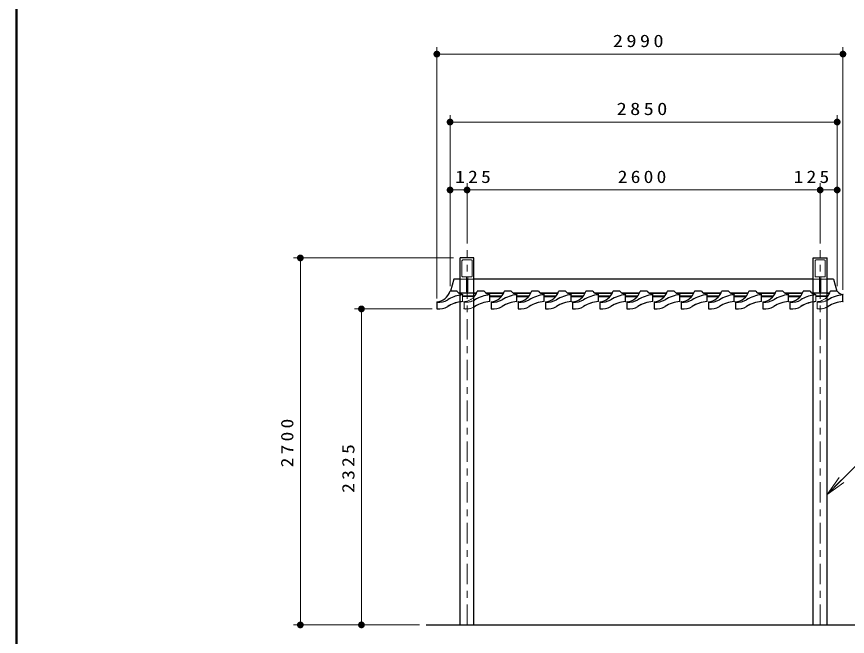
# Model space of a CAD drawing. Units: millimetres on the paper, with parts at other scales. Extents: x -385 to 0, y 0 to 267.
# Drawn here: x -385 to -262.7, y 58.8 to 150 of the extents above; entities that cross this region are included whole.
import ezdxf

# ---------------------------------------------------------------- set-up
doc = ezdxf.new("R2010")
doc.units = ezdxf.units.MM
doc.linetypes.add('USER1', pattern=[4.5, 2.5, -2])
doc.linetypes.add('USER2', pattern=[6, 3, -1, 1, -1])
doc.layers.add('LY_1', color=4, linetype='Continuous', lineweight=25)
doc.layers.add('LY_2', color=7, linetype='Continuous', lineweight=13)
doc.styles.add('ＭＳ ゴシック', font='')
doc.styles.get('ＭＳ ゴシック').set_extended_font_data('MS Gothic')

# ---------------------------------------------------------------- blocks, each defined once
blk = doc.blocks.new('filled_dot')
at = {"color": 0, "linetype": 'Continuous', "lineweight": -2, "const_width": 1.25}
blk.add_lwpolyline([(-0.625, 0, 1), (0.625, 0, 1)], format="xyb", close=True, dxfattribs=at)

msp = doc.modelspace()

# ---------------------------------------------------------------- linework, layer by layer
at = {"layer": 'LY_1', "color": 7, "lineweight": 13}
for p, q in [((-323.122, 108.54), (-323.122, 145.504)), ((-323.122, 144.504), (-263.322, 144.504)), ((-263.322, 109.814), (-263.322, 145.504)), ((-321.172, 125.504), (-321.172, 135.504)), ((-264.172, 125.504), (-264.172, 135.504)), ((-321.172, 134.504), (-264.172, 134.504)), ((-321.172, 110.364), (-321.172, 125.504)), ((-318.672, 116.645), (-318.672, 125.504)), ((-266.672, 116.645), (-266.672, 125.504)), ((-264.172, 110.364), (-264.172, 125.504)), ((-321.172, 124.504), (-314.565, 124.504)), ((-318.672, 124.504), (-266.672, 124.504)), ((-270.73, 124.504), (-264.172, 124.504)), ((-320.688, 114.504), (-344.222, 114.504)), ((-343.222, 60.504), (-343.222, 114.504)), ((-323.788, 107.005), (-335.222, 107.005)), ((-334.222, 60.504), (-334.222, 107.005)), ((-265.656, 79.714), (-263.888, 82.189)), ((-265.656, 79.714), (-263.535, 81.836)), ((-263.181, 81.482), (-265.656, 79.714)), ((-325.672, 60.504), (-344.222, 60.504)), ((-325.672, 60.504), (-335.222, 60.504))]:
    msp.add_line(p, q, dxfattribs=at)
at = {"layer": 'LY_1', "color": 2, "linetype": 'USER2', "lineweight": 13}
for p, q in [((-318.672, 60.504), (-318.672, 115.645)), ((-266.672, 60.504), (-266.672, 115.645))]:
    msp.add_line(p, q, dxfattribs=at)
at = {"layer": 'LY_1'}
for p, q in [((-317.656, 114.504), (-319.688, 114.504)), ((-319.688, 60.504), (-319.688, 114.504)), ((-317.656, 60.504), (-317.656, 114.504)), ((-267.688, 60.504), (-267.688, 114.504)), ((-267.688, 114.504), (-265.656, 114.504)), ((-265.656, 60.504), (-265.656, 114.504)), ((-320.19, 109.611), (-321.143, 109.611)), ((-316.19, 109.611), (-317.143, 109.611)), ((-315.322, 108.111), (-315.322, 109.091)), ((-312.19, 109.615), (-313.143, 109.615)), ((-311.322, 108.111), (-311.322, 109.095)), ((-308.19, 109.615), (-309.143, 109.615)), ((-307.322, 108.111), (-307.322, 109.095)), ((-304.19, 109.615), (-305.143, 109.615)), ((-303.322, 108.111), (-303.322, 109.095)), ((-300.19, 109.615), (-301.143, 109.615)), ((-299.322, 108.111), (-299.322, 109.095)), ((-296.19, 109.615), (-297.143, 109.615)), ((-295.322, 108.111), (-295.322, 109.095)), ((-292.19, 109.615), (-293.143, 109.615)), ((-291.322, 108.111), (-291.322, 109.095)), ((-291.322, 108.111), (-291.322, 109.095)), ((-288.19, 109.615), (-289.143, 109.615)), ((-287.322, 108.111), (-287.322, 109.095)), ((-284.19, 109.615), (-285.143, 109.615)), ((-283.322, 108.111), (-283.322, 109.095)), ((-280.19, 109.615), (-281.143, 109.615)), ((-279.322, 108.111), (-279.322, 109.095)), ((-276.19, 109.615), (-277.143, 109.615)), ((-275.322, 108.111), (-275.322, 109.095)), ((-272.19, 109.615), (-273.143, 109.615)), ((-271.322, 108.111), (-271.322, 109.095)), ((-268.19, 109.611), (-269.143, 109.611)), ((-264.19, 109.611), (-265.143, 109.611)), ((-263.322, 108.111), (-263.322, 109.091)), ((-323.122, 108.017), (-323.122, 107.037)), ((-315.122, 108.017), (-315.122, 107.037)), ((-311.122, 108.017), (-311.122, 107.037)), ((-307.122, 108.017), (-307.122, 107.037)), ((-303.122, 108.017), (-303.122, 107.037)), ((-299.122, 108.017), (-299.122, 107.037)), ((-295.122, 108.017), (-295.122, 107.037)), ((-291.122, 108.017), (-291.122, 107.037)), ((-287.122, 108.017), (-287.122, 107.037)), ((-283.122, 108.017), (-283.122, 107.037)), ((-279.122, 108.017), (-279.122, 107.037)), ((-275.122, 108.017), (-275.122, 107.037)), ((-271.122, 108.017), (-271.122, 107.037))]:
    msp.add_line(p, q, dxfattribs=at)
at = {"layer": 'LY_1', "color": 131, "linetype": 'USER1', "lineweight": 13}
for p, q in [((-319.422, 111.832), (-319.422, 114.076)), ((-319.294, 114.204), (-318.05, 114.204)), ((-317.922, 114.076), (-317.922, 111.832)), ((-267.422, 114.076), (-267.422, 111.832)), ((-266.05, 114.204), (-267.294, 114.204)), ((-265.922, 111.832), (-265.922, 114.076)), ((-317.656, 111.363), (-319.688, 111.363)), ((-319.294, 111.704), (-318.05, 111.704)), ((-267.688, 111.363), (-265.656, 111.363)), ((-266.05, 111.704), (-267.294, 111.704)), ((-317.656, 109.364), (-319.688, 109.364)), ((-317.656, 109.344), (-319.688, 109.344)), ((-317.656, 108.928), (-319.322, 108.928)), ((-267.688, 109.364), (-265.656, 109.364)), ((-267.688, 109.344), (-265.656, 109.344)), ((-267.322, 108.928), (-265.656, 108.928)), ((-317.656, 108.864), (-319.322, 108.864)), ((-317.656, 108.844), (-319.322, 108.844)), ((-267.322, 108.864), (-265.656, 108.864)), ((-267.322, 108.844), (-265.656, 108.844))]:
    msp.add_line(p, q, dxfattribs=at)
at = {"layer": 'LY_1', "color": 190}
for p, q in [((-320.636, 111.363), (-321.105, 109.615)), ((-319.688, 111.363), (-320.636, 111.363)), ((-267.688, 111.363), (-317.656, 111.363)), ((-264.708, 111.363), (-265.656, 111.363)), ((-264.708, 111.363), (-264.239, 109.615)), ((-319.896, 109.364), (-319.688, 109.364)), ((-319.866, 109.344), (-319.688, 109.344)), ((-317.656, 109.364), (-317.271, 109.364)), ((-317.656, 109.344), (-317.28, 109.344)), ((-317.656, 108.928), (-317.526, 108.928)), ((-315.896, 109.364), (-313.262, 109.364)), ((-315.866, 109.344), (-313.271, 109.344)), ((-315.322, 108.928), (-313.529, 108.928)), ((-311.89, 109.364), (-309.273, 109.364)), ((-311.86, 109.344), (-309.282, 109.344)), ((-311.322, 108.928), (-309.529, 108.928)), ((-307.89, 109.364), (-305.273, 109.364)), ((-307.86, 109.344), (-305.282, 109.344)), ((-307.322, 108.928), (-305.529, 108.928)), ((-303.89, 109.364), (-301.273, 109.364)), ((-303.86, 109.344), (-301.282, 109.344)), ((-303.322, 108.928), (-301.529, 108.928)), ((-299.89, 109.364), (-297.273, 109.364)), ((-299.86, 109.344), (-297.282, 109.344)), ((-299.322, 108.928), (-297.529, 108.928)), ((-295.89, 109.364), (-293.273, 109.364)), ((-295.86, 109.344), (-293.282, 109.344)), ((-295.322, 108.928), (-293.529, 108.928)), ((-291.89, 109.364), (-289.273, 109.364)), ((-291.86, 109.344), (-289.282, 109.344)), ((-291.322, 108.928), (-289.529, 108.928)), ((-287.89, 109.364), (-285.273, 109.364)), ((-287.86, 109.344), (-285.282, 109.344)), ((-287.322, 108.928), (-285.529, 108.928)), ((-283.89, 109.364), (-281.273, 109.364)), ((-283.86, 109.344), (-281.282, 109.344)), ((-283.322, 108.928), (-281.529, 108.928)), ((-279.89, 109.364), (-277.273, 109.364)), ((-279.86, 109.344), (-277.282, 109.344)), ((-279.322, 108.928), (-277.529, 108.928)), ((-275.89, 109.364), (-273.273, 109.364)), ((-275.86, 109.344), (-273.282, 109.344)), ((-275.322, 108.928), (-273.529, 108.928)), ((-271.89, 109.364), (-269.271, 109.364)), ((-271.86, 109.344), (-269.28, 109.344)), ((-271.322, 108.928), (-269.526, 108.928)), ((-267.896, 109.364), (-267.688, 109.364)), ((-267.866, 109.344), (-267.688, 109.344)), ((-265.656, 109.364), (-265.271, 109.364)), ((-265.656, 109.344), (-265.28, 109.344)), ((-265.656, 108.928), (-265.526, 108.928)), ((-317.656, 108.864), (-317.576, 108.864)), ((-317.656, 108.844), (-317.593, 108.844)), ((-315.322, 108.864), (-313.58, 108.864)), ((-315.322, 108.844), (-313.596, 108.844)), ((-311.322, 108.864), (-309.58, 108.864)), ((-311.322, 108.844), (-309.596, 108.844)), ((-307.322, 108.864), (-305.58, 108.864)), ((-307.322, 108.844), (-305.596, 108.844)), ((-303.322, 108.864), (-301.58, 108.864)), ((-303.322, 108.844), (-301.596, 108.844)), ((-299.322, 108.864), (-297.58, 108.864)), ((-299.322, 108.844), (-297.596, 108.844)), ((-295.322, 108.864), (-293.58, 108.864)), ((-295.322, 108.844), (-293.596, 108.844)), ((-291.322, 108.864), (-289.58, 108.864)), ((-291.322, 108.844), (-289.596, 108.844)), ((-287.322, 108.864), (-285.58, 108.864)), ((-287.322, 108.844), (-285.596, 108.844)), ((-283.322, 108.864), (-281.58, 108.864)), ((-283.322, 108.844), (-281.596, 108.844)), ((-279.322, 108.864), (-277.58, 108.864)), ((-279.322, 108.844), (-277.596, 108.844)), ((-275.322, 108.864), (-273.58, 108.864)), ((-275.322, 108.844), (-273.596, 108.844)), ((-271.322, 108.864), (-269.576, 108.864)), ((-271.322, 108.844), (-269.593, 108.844)), ((-265.656, 108.864), (-265.576, 108.864)), ((-265.656, 108.844), (-265.593, 108.844))]:
    msp.add_line(p, q, dxfattribs=at)
at = {"layer": 'LY_1', "color": 70, "linetype": 'USER1', "lineweight": 13}
for p, q in [((-318.762, 111.704), (-318.762, 109.502)), ((-318.582, 111.704), (-318.582, 109.502)), ((-266.762, 111.704), (-266.762, 109.502)), ((-266.582, 111.704), (-266.582, 109.502)), ((-318.762, 109.502), (-318.582, 109.502)), ((-266.582, 109.502), (-266.762, 109.502))]:
    msp.add_line(p, q, dxfattribs=at)
at = {"layer": 'LY_1', "linetype": 'USER1', "lineweight": 13}
for p, q in [((-319.322, 109.091), (-319.322, 108.111)), ((-267.322, 109.091), (-267.322, 108.111)), ((-319.122, 108.017), (-319.122, 107.037)), ((-267.122, 108.017), (-267.122, 107.037))]:
    msp.add_line(p, q, dxfattribs=at)
at = {"layer": 'LY_1', "color": 7}
msp.add_line((-324.672, 60.504), (-252.672, 60.504), dxfattribs=at)
at = {"layer": 'LY_1', "color": 7, "lineweight": 13}
msp.add_lwpolyline([(-265.656, 79.714), (-257.422, 87.948), (-226.625, 87.948)], dxfattribs=at)
at = {"layer": 'LY_1', "color": 131, "linetype": 'USER1', "lineweight": 13}
for centre, start, end in [((-319.294, 114.076), 90, 180), ((-318.05, 114.076), 0, 90), ((-267.294, 114.076), 90, 180), ((-266.05, 114.076), 0, 90), ((-319.294, 111.832), 180, 270), ((-318.05, 111.832), 270, 0), ((-267.294, 111.832), 180, 270), ((-266.05, 111.832), 270, 0)]:
    msp.add_arc(centre, 0.128, start, end, dxfattribs=at)
at = {"layer": 'LY_1'}
for centre, radius, start, end in [((-323.275, 110.246), 2.19, 274.35776, 342.19171), ((-318.88, 104.117), 4.99, 99.32546, 121.88041), ((-321.143, 109.561), 0.05, 90, 162.19171), ((-320.19, 109.561), 0.05, 41.07659, 90), ((-319.105, 110.507), 1.39, 221.07659, 245.1942), ((-319.275, 110.246), 2.19, 317.68105, 342.19171), ((-314.88, 104.117), 4.99, 95.2352, 121.88041), ((-317.143, 109.561), 0.05, 90, 162.19171), ((-316.19, 109.561), 0.05, 41.07659, 90), ((-315.105, 110.507), 1.39, 221.07659, 260.5565), ((-315.337, 109.111), 0.025, 275.2352, 80.5565), ((-315.275, 110.25), 2.19, 274.35776, 342.19171), ((-310.88, 104.121), 4.99, 95.2352, 121.88041), ((-313.143, 109.565), 0.05, 90, 162.19171), ((-312.19, 109.565), 0.05, 41.07659, 90), ((-311.105, 110.511), 1.39, 221.07659, 260.5565), ((-311.337, 109.115), 0.025, 275.2352, 80.5565), ((-311.275, 110.25), 2.19, 274.35776, 342.19171), ((-306.88, 104.121), 4.99, 95.2352, 121.88041), ((-309.143, 109.565), 0.05, 90, 162.19171), ((-308.19, 109.565), 0.05, 41.07659, 90), ((-307.105, 110.511), 1.39, 221.07659, 260.5565), ((-307.337, 109.115), 0.025, 275.2352, 80.5565), ((-307.275, 110.25), 2.19, 274.35776, 342.19171), ((-302.88, 104.121), 4.99, 95.2352, 121.88041), ((-305.143, 109.565), 0.05, 90, 162.19171), ((-304.19, 109.565), 0.05, 41.07659, 90), ((-303.105, 110.511), 1.39, 221.07659, 260.5565), ((-303.337, 109.115), 0.025, 275.2352, 80.5565), ((-303.275, 110.25), 2.19, 274.35776, 342.19171), ((-298.88, 104.121), 4.99, 95.2352, 121.88041), ((-301.143, 109.565), 0.05, 90, 162.19171), ((-300.19, 109.565), 0.05, 41.07659, 90), ((-299.105, 110.511), 1.39, 221.07659, 260.5565), ((-299.337, 109.115), 0.025, 275.2352, 80.5565), ((-299.275, 110.25), 2.19, 274.35776, 342.19171), ((-294.88, 104.121), 4.99, 95.2352, 121.88041), ((-297.143, 109.565), 0.05, 90, 162.19171), ((-296.19, 109.565), 0.05, 41.07659, 90), ((-295.105, 110.511), 1.39, 221.07659, 260.5565), ((-295.337, 109.115), 0.025, 275.2352, 80.5565), ((-295.275, 110.25), 2.19, 274.35776, 342.19171), ((-290.88, 104.121), 4.99, 95.2352, 121.88041), ((-293.143, 109.565), 0.05, 90, 162.19171), ((-292.19, 109.565), 0.05, 41.07659, 90), ((-291.105, 110.511), 1.39, 221.07659, 260.5565), ((-291.337, 109.115), 0.025, 275.2352, 80.5565), ((-291.275, 110.25), 2.19, 274.35776, 342.19171), ((-286.88, 104.121), 4.99, 95.2352, 121.88041), ((-289.143, 109.565), 0.05, 90, 162.19171), ((-288.19, 109.565), 0.05, 41.07659, 90), ((-287.105, 110.511), 1.39, 221.07659, 260.5565), ((-287.337, 109.115), 0.025, 275.2352, 80.5565), ((-287.275, 110.25), 2.19, 274.35776, 342.19171), ((-282.88, 104.121), 4.99, 95.2352, 121.88041), ((-285.143, 109.565), 0.05, 90, 162.19171), ((-284.19, 109.565), 0.05, 41.07659, 90), ((-283.105, 110.511), 1.39, 221.07659, 260.5565), ((-283.337, 109.115), 0.025, 275.2352, 80.5565), ((-283.275, 110.25), 2.19, 274.35776, 342.19171), ((-278.88, 104.121), 4.99, 95.2352, 121.88041), ((-281.143, 109.565), 0.05, 90, 162.19171), ((-280.19, 109.565), 0.05, 41.07659, 90), ((-279.105, 110.511), 1.39, 221.07659, 260.5565), ((-279.337, 109.115), 0.025, 275.2352, 80.5565), ((-279.275, 110.25), 2.19, 274.35776, 342.19171), ((-274.88, 104.121), 4.99, 95.2352, 121.88041), ((-277.143, 109.565), 0.05, 90, 162.19171), ((-276.19, 109.565), 0.05, 41.07659, 90), ((-275.105, 110.511), 1.39, 221.07659, 260.5565), ((-275.337, 109.115), 0.025, 275.2352, 80.5565), ((-275.275, 110.25), 2.19, 274.35776, 342.19171), ((-270.88, 104.121), 4.99, 95.2352, 121.88041), ((-273.143, 109.565), 0.05, 90, 162.19171), ((-272.19, 109.565), 0.05, 41.07659, 90), ((-271.105, 110.511), 1.39, 221.07659, 260.5565), ((-271.337, 109.115), 0.025, 275.2352, 80.5565), ((-271.275, 110.246), 2.19, 274.35776, 342.19171), ((-266.88, 104.117), 4.99, 99.32546, 121.88041), ((-269.143, 109.561), 0.05, 90, 162.19171), ((-268.19, 109.561), 0.05, 41.07659, 90), ((-267.105, 110.507), 1.39, 221.07659, 245.1942), ((-267.275, 110.246), 2.19, 317.68105, 342.19171), ((-262.88, 104.117), 4.99, 95.2352, 121.88041), ((-265.143, 109.561), 0.05, 90, 162.19171), ((-264.19, 109.561), 0.05, 41.07659, 90), ((-263.105, 110.507), 1.39, 221.07659, 260.5565), ((-263.337, 109.111), 0.025, 275.2352, 80.5565), ((-323.107, 108.037), 0.025, 94.35776, 262.30635), ((-322.788, 110.401), 2.41, 262.30635, 301.88041), ((-318.88, 103.117), 5, 99.30664, 121.88041), ((-318.88, 103.117), 4.99, 99.32546, 121.88041), ((-318.788, 110.401), 2.41, 298.0075, 301.88041), ((-314.88, 103.117), 5, 95.2352, 121.88041), ((-314.88, 103.117), 4.99, 95.2352, 121.88041), ((-315.337, 108.111), 0.015, 275.2352, 0), ((-315.337, 108.111), 0.025, 275.2352, 53.1301), ((-315.107, 108.041), 0.025, 94.35776, 262.30635), ((-314.788, 110.405), 2.41, 262.30635, 301.88041), ((-310.88, 103.121), 5, 95.2352, 121.88041), ((-310.88, 103.121), 4.99, 95.2352, 121.88041), ((-311.337, 108.115), 0.015, 275.2352, 0), ((-311.337, 108.115), 0.025, 275.2352, 53.1301), ((-311.107, 108.041), 0.025, 94.35776, 262.30635), ((-310.788, 110.405), 2.41, 262.30635, 301.88041), ((-306.88, 103.121), 5, 95.2352, 121.88041), ((-306.88, 103.121), 4.99, 95.2352, 121.88041), ((-307.337, 108.115), 0.015, 275.2352, 0), ((-307.337, 108.115), 0.025, 275.2352, 53.1301), ((-307.107, 108.041), 0.025, 94.35776, 262.30635), ((-306.788, 110.405), 2.41, 262.30635, 301.88041), ((-302.88, 103.121), 5, 95.2352, 121.88041), ((-302.88, 103.121), 4.99, 95.2352, 121.88041), ((-303.337, 108.115), 0.015, 275.2352, 0), ((-303.337, 108.115), 0.025, 275.2352, 53.1301), ((-303.107, 108.041), 0.025, 94.35776, 262.30635), ((-302.788, 110.405), 2.41, 262.30635, 301.88041), ((-298.88, 103.121), 5, 95.2352, 121.88041), ((-298.88, 103.121), 4.99, 95.2352, 121.88041), ((-299.337, 108.115), 0.015, 275.2352, 0), ((-299.337, 108.115), 0.025, 275.2352, 53.1301), ((-299.107, 108.041), 0.025, 94.35776, 262.30635), ((-298.788, 110.405), 2.41, 262.30635, 301.88041), ((-294.88, 103.121), 5, 95.2352, 121.88041), ((-294.88, 103.121), 4.99, 95.2352, 121.88041), ((-295.337, 108.115), 0.015, 275.2352, 0), ((-295.337, 108.115), 0.025, 275.2352, 53.1301), ((-295.107, 108.041), 0.025, 94.35776, 262.30635), ((-294.788, 110.405), 2.41, 262.30635, 301.88041), ((-290.88, 103.121), 5, 95.2352, 121.88041), ((-290.88, 103.121), 4.99, 95.2352, 121.88041), ((-291.337, 108.115), 0.015, 275.2352, 0), ((-291.337, 108.115), 0.015, 275.2352, 0), ((-291.337, 108.115), 0.025, 275.2352, 53.1301), ((-291.337, 108.115), 0.025, 275.2352, 53.1301), ((-291.107, 108.041), 0.025, 94.35776, 262.30635), ((-290.788, 110.405), 2.41, 262.30635, 301.88041), ((-286.88, 103.121), 5, 95.2352, 121.88041), ((-286.88, 103.121), 4.99, 95.2352, 121.88041), ((-287.337, 108.115), 0.015, 275.2352, 0), ((-287.337, 108.115), 0.025, 275.2352, 53.1301), ((-287.107, 108.041), 0.025, 94.35776, 262.30635), ((-286.788, 110.405), 2.41, 262.30635, 301.88041), ((-282.88, 103.121), 5, 95.2352, 121.88041), ((-282.88, 103.121), 4.99, 95.2352, 121.88041), ((-283.337, 108.115), 0.015, 275.2352, 0), ((-283.337, 108.115), 0.025, 275.2352, 53.1301), ((-283.107, 108.041), 0.025, 94.35776, 262.30635), ((-282.788, 110.405), 2.41, 262.30635, 301.88041), ((-278.88, 103.121), 5, 95.2352, 121.88041), ((-278.88, 103.121), 4.99, 95.2352, 121.88041), ((-279.337, 108.115), 0.015, 275.2352, 0), ((-279.337, 108.115), 0.025, 275.2352, 53.1301), ((-279.107, 108.041), 0.025, 94.35776, 262.30635), ((-278.788, 110.405), 2.41, 262.30635, 301.88041), ((-274.88, 103.121), 5, 95.2352, 121.88041), ((-274.88, 103.121), 4.99, 95.2352, 121.88041), ((-275.337, 108.115), 0.015, 275.2352, 0), ((-275.337, 108.115), 0.025, 275.2352, 53.1301), ((-275.107, 108.041), 0.025, 94.35776, 262.30635), ((-274.788, 110.405), 2.41, 262.30635, 301.88041), ((-270.88, 103.121), 5, 95.2352, 121.88041), ((-270.88, 103.121), 4.99, 95.2352, 121.88041), ((-271.337, 108.115), 0.015, 275.2352, 0), ((-271.337, 108.115), 0.025, 275.2352, 53.1301), ((-271.107, 108.037), 0.025, 94.35776, 262.30635), ((-270.788, 110.401), 2.41, 262.30635, 301.88041), ((-266.88, 103.117), 5, 99.30664, 121.88041), ((-266.88, 103.117), 4.99, 99.32546, 121.88041), ((-266.788, 110.401), 2.41, 298.0075, 301.88041), ((-262.88, 103.117), 5, 95.2352, 121.88041), ((-262.88, 103.117), 4.99, 95.2352, 121.88041), ((-263.337, 108.111), 0.015, 275.2352, 0), ((-263.337, 108.111), 0.025, 275.2352, 53.1301), ((-323.107, 107.037), 0.025, 126.8699, 262.30635), ((-323.107, 107.037), 0.015, 180, 262.30635), ((-322.788, 109.401), 2.41, 262.30635, 301.88041), ((-322.788, 109.401), 2.4, 262.30635, 301.88041), ((-318.788, 109.401), 2.4, 298.13455, 301.88041), ((-318.788, 109.401), 2.41, 298.0075, 301.88041), ((-315.107, 107.041), 0.025, 126.8699, 262.30635), ((-315.107, 107.041), 0.015, 180, 262.30635), ((-314.788, 109.405), 2.41, 262.30635, 301.88041), ((-314.788, 109.405), 2.4, 262.30635, 301.88041), ((-311.107, 107.041), 0.025, 126.8699, 262.30635), ((-311.107, 107.041), 0.015, 180, 262.30635), ((-310.788, 109.405), 2.41, 262.30635, 301.88041), ((-310.788, 109.405), 2.4, 262.30635, 301.88041), ((-307.107, 107.041), 0.025, 126.8699, 262.30635), ((-307.107, 107.041), 0.015, 180, 262.30635), ((-306.788, 109.405), 2.41, 262.30635, 301.88041), ((-306.788, 109.405), 2.4, 262.30635, 301.88041), ((-303.107, 107.041), 0.025, 126.8699, 262.30635), ((-303.107, 107.041), 0.015, 180, 262.30635), ((-302.788, 109.405), 2.41, 262.30635, 301.88041), ((-302.788, 109.405), 2.4, 262.30635, 301.88041), ((-299.107, 107.041), 0.025, 126.8699, 262.30635), ((-299.107, 107.041), 0.015, 180, 262.30635), ((-298.788, 109.405), 2.41, 262.30635, 301.88041), ((-298.788, 109.405), 2.4, 262.30635, 301.88041), ((-295.107, 107.041), 0.025, 126.8699, 262.30635), ((-295.107, 107.041), 0.015, 180, 262.30635), ((-294.788, 109.405), 2.41, 262.30635, 301.88041), ((-294.788, 109.405), 2.4, 262.30635, 301.88041), ((-291.107, 107.041), 0.025, 126.8699, 262.30635), ((-291.107, 107.041), 0.015, 180, 262.30635), ((-290.788, 109.405), 2.41, 262.30635, 301.88041), ((-290.788, 109.405), 2.4, 262.30635, 301.88041), ((-287.107, 107.041), 0.025, 126.8699, 262.30635), ((-287.107, 107.041), 0.015, 180, 262.30635), ((-286.788, 109.405), 2.41, 262.30635, 301.88041), ((-286.788, 109.405), 2.4, 262.30635, 301.88041), ((-283.107, 107.041), 0.025, 126.8699, 262.30635), ((-283.107, 107.041), 0.015, 180, 262.30635), ((-282.788, 109.405), 2.41, 262.30635, 301.88041), ((-282.788, 109.405), 2.4, 262.30635, 301.88041), ((-279.107, 107.041), 0.025, 126.8699, 262.30635), ((-279.107, 107.041), 0.015, 180, 262.30635), ((-278.788, 109.405), 2.41, 262.30635, 301.88041), ((-278.788, 109.405), 2.4, 262.30635, 301.88041), ((-275.107, 107.041), 0.025, 126.8699, 262.30635), ((-275.107, 107.041), 0.015, 180, 262.30635), ((-274.788, 109.405), 2.41, 262.30635, 301.88041), ((-274.788, 109.405), 2.4, 262.30635, 301.88041), ((-271.107, 107.041), 0.025, 126.8699, 262.30635), ((-271.107, 107.041), 0.015, 180, 262.30635), ((-270.788, 109.405), 2.41, 262.30635, 301.88041), ((-270.788, 109.405), 2.4, 262.30635, 301.88041), ((-266.788, 109.401), 2.4, 298.13455, 301.88041), ((-266.788, 109.401), 2.41, 298.0075, 301.88041)]:
    msp.add_arc(centre, radius, start, end, dxfattribs=at)
at = {"layer": 'LY_1', "linetype": 'USER1', "lineweight": 13}
for centre, radius, start, end in [((-318.88, 104.117), 4.99, 95.2352, 99.32546), ((-319.105, 110.507), 1.39, 245.1942, 260.5565), ((-319.337, 109.111), 0.025, 275.2352, 80.5565), ((-266.88, 104.117), 4.99, 95.2352, 99.32546), ((-267.105, 110.507), 1.39, 245.1942, 260.5565), ((-267.337, 109.111), 0.025, 275.2352, 80.5565), ((-318.88, 103.117), 5, 95.2352, 99.32546), ((-318.88, 103.117), 4.99, 95.2352, 99.32546), ((-319.337, 108.111), 0.015, 275.2352, 0), ((-319.337, 108.111), 0.025, 275.2352, 53.1301), ((-319.107, 108.037), 0.025, 94.35776, 262.30635), ((-318.788, 110.401), 2.41, 262.30635, 298.0075), ((-319.275, 110.246), 2.19, 274.35776, 317.68105), ((-266.88, 103.117), 5, 95.2352, 99.32546), ((-266.88, 103.117), 4.99, 95.2352, 99.32546), ((-267.337, 108.111), 0.015, 275.2352, 0), ((-267.337, 108.111), 0.025, 275.2352, 53.1301), ((-267.107, 108.037), 0.025, 94.35776, 262.30635), ((-266.788, 110.401), 2.41, 262.30635, 298.0075), ((-267.275, 110.246), 2.19, 274.35776, 317.68105), ((-319.107, 107.037), 0.025, 126.8699, 262.30635), ((-319.107, 107.037), 0.015, 180, 262.30635), ((-318.788, 109.401), 2.41, 262.30635, 298.0075), ((-318.788, 109.401), 2.4, 262.30635, 298.13455), ((-267.107, 107.037), 0.025, 126.8699, 262.30635), ((-267.107, 107.037), 0.015, 180, 262.30635), ((-266.788, 109.401), 2.41, 262.30635, 298.0075), ((-266.788, 109.401), 2.4, 262.30635, 298.13455)]:
    msp.add_arc(centre, radius, start, end, dxfattribs=at)
at = {"layer": 'LY_2', "lineweight": 50}
msp.add_line((-385, 267), (-385, 0), dxfattribs=at)

# ---------------------------------------------------------------- block references
at = {"layer": 'LY_1', "color": 7, "lineweight": 13, "xscale": 0.4, "yscale": 0.4}
for p in [(-323.122, 144.504), (-321.172, 134.504), (-321.172, 124.504), (-318.672, 124.504), (-266.672, 124.504)]:
    msp.add_blockref('filled_dot', p, dxfattribs=at)
for p, rotation in [((-263.322, 144.504), 180), ((-264.172, 134.504), 180), ((-318.672, 124.504), 180), ((-266.672, 124.504), 180), ((-264.172, 124.504), 180), ((-343.222, 114.504), 270), ((-334.222, 107.005), 270), ((-343.222, 60.504), 90), ((-334.222, 60.504), 90)]:
    msp.add_blockref('filled_dot', p, dxfattribs=dict(at, rotation=rotation))

# ---------------------------------------------------------------- texts
at = {"layer": 'LY_1', "color": 7, "char_height": 1.833, "attachment_point": 8, "style": 'ＭＳ ゴシック'}
for s, insert in [('\\T1.33;\\W1.2;2990', (-293.222, 145.504)), ('\\T1.33;\\W1.2;2850', (-292.672, 135.504)), ('\\T1.33;\\W1.15;125', (-317.565, 125.504)), ('\\T1.33;\\W1.15;2600', (-292.672, 125.504)), ('\\T1.33;\\W1.15;125', (-267.73, 125.504))]:
    msp.add_mtext(s, dxfattribs=dict(at, insert=insert))
at = {"layer": 'LY_1', "color": 7, "char_height": 1.833, "attachment_point": 8, "rotation": 90, "style": 'ＭＳ ゴシック'}
for s, insert in [('\\T1.33;\\W1.15;2700', (-344.222, 87.504)), ('\\T1.33;\\W1.15;2325', (-335.222, 83.754))]:
    msp.add_mtext(s, dxfattribs=dict(at, insert=insert))

doc.saveas('drawing.dxf')
